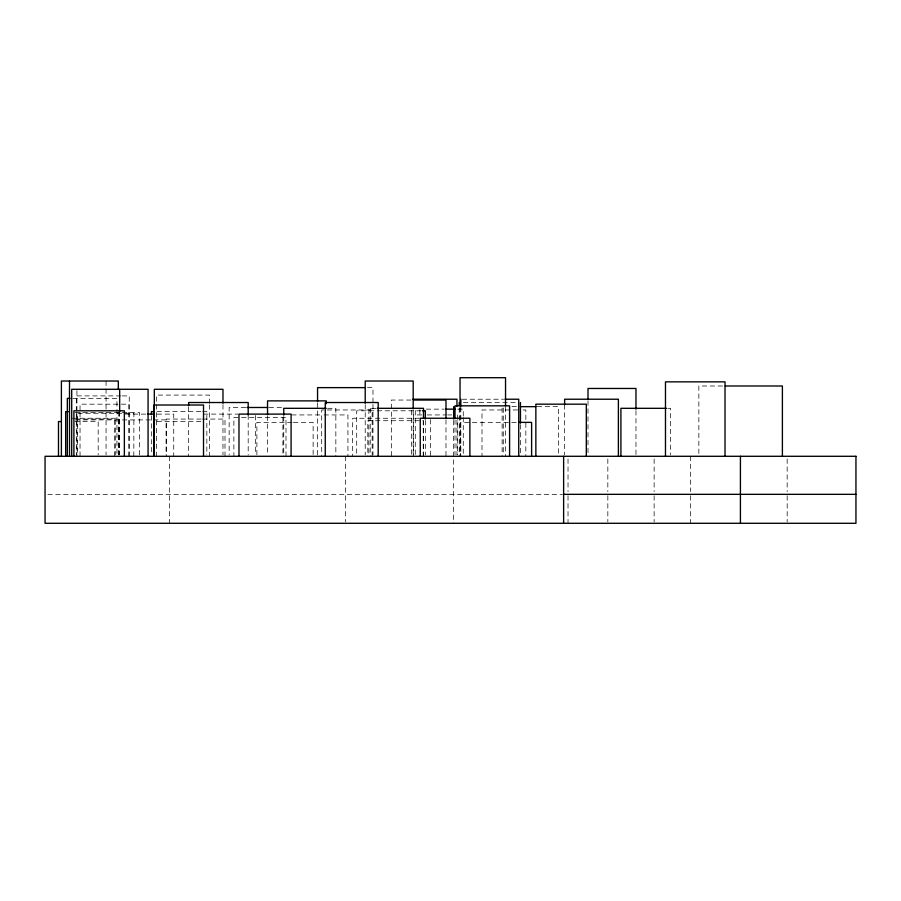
<?xml version="1.0" encoding="UTF-8"?>
<svg xmlns="http://www.w3.org/2000/svg" width="901" height="901" viewBox="0 0 901 901"><rect width="100%" height="100%" fill="white"/><g stroke="black" fill="none" stroke-linecap="round" stroke-linejoin="round"><path stroke-width="0.68" stroke-dasharray="4.5 3.38" d="M722.523 385.988L698.849 385.988L698.849 456.289M367.439 387.633L372.98 387.633L372.98 403.051M120.892 395.911L76.315 395.911L76.315 411.352M122.288 395.911L129.248 395.911L129.248 456.289M72.835 398.388L116.95 398.388L116.95 454.915M462.224 399.222L503.58 399.222M410.991 400.044L391.394 400.044L391.394 456.289M463.418 402.522L516.284 402.522M511.971 406.666L517.591 406.666M537.278 406.666L558.372 406.666L558.372 456.289M245.691 407.489L229.147 407.489L229.147 454.892M269.129 407.489L282.914 407.489M327.626 408.311L335.848 408.311L335.848 456.289M375.897 408.311L368.892 408.311L368.892 456.289M667.787 408.311L670.547 408.311L670.547 454.915M426.252 409.144L444.069 409.144M457.776 409.144L463.26 409.144L463.26 416.082M517.613 409.966L482.001 409.966L482.001 456.289M523.098 409.966L525.835 409.966L525.835 456.289M421.139 410.8L356.695 410.8L356.695 454.915M156.954 411.622L201.295 411.622M202.68 411.622L206.836 411.622L206.836 454.892M74.974 412.455L139.486 412.455L139.486 456.289M125.487 414.111L146.165 414.111M157.191 414.111L173.735 414.111L173.735 456.289M203.547 414.111L237.83 414.111M291.687 414.933L322.626 414.933M324.033 414.933L347.932 414.933L347.932 456.289M421.713 414.933L413.491 414.933L413.491 456.289M427.187 414.933L446.367 414.933M447.741 414.933L451.851 414.933M72.125 418.244L118.729 418.244L118.729 456.289M419.303 418.244L352.663 418.244L352.663 456.289M76.033 419.066L114.371 419.066L114.371 456.289M201.227 419.066L166.268 419.066L166.268 456.289M202.624 419.066L225.002 419.066L225.002 456.289M75.087 419.9L152.134 419.9M153.53 419.9L166.144 419.9L166.144 454.892M74.918 421.555L98.186 421.555L98.186 454.904M157.011 421.555L202.004 421.555M292.048 422.378L256.886 422.378L256.886 456.289M293.456 422.378L313.131 422.378L313.131 456.289M516.262 422.378L460.479 422.378L460.479 456.289M47.843 494.334L562.449 494.334M787.17 459.003L787.17 491.619M787.17 495.719L787.17 521.904M690.403 456.289L690.403 491.619M690.403 495.719L690.403 523.29M654.137 459.003L654.137 491.619M654.137 495.719L654.137 521.904M635.971 410.608L635.971 454.904M607.837 459.003L607.837 491.619M607.837 495.719L607.837 521.904M588.004 400.922L588.004 454.904M568.024 459.003L568.024 491.619M568.024 495.719L568.024 523.29M564.623 404.786L564.623 454.892M520.451 424.585L520.451 454.915M505.54 407.173L505.54 456.289M503.287 408.04L503.287 454.915M502.127 408.04L502.127 456.289M463.26 417.467L463.26 454.904M460.839 407.567L460.839 456.289M460.039 407.173L460.039 454.892M459.251 408.04L459.251 456.289M457.325 414.933L457.325 454.915M456.953 420.103L456.953 454.892M455.005 419.855L455.005 454.892M453.665 420.452L453.665 523.29M445.984 419.731L445.984 456.289M430.408 419.596L430.408 456.289M425.34 420.452L425.34 454.915M423.493 420.654L423.493 456.289M423.222 456.289L423.222 420.722L367.811 420.722L367.811 456.289M419.866 409.685L419.866 416.544M415.282 410.529L415.282 454.904M413.187 410.293L413.187 454.892M411.453 410.349L411.453 456.289M372.98 404.448L372.98 454.892M372.158 456.289L372.158 409.966L321.702 409.966L321.702 456.289M370.232 408.311L370.232 456.289M365.209 404.718L365.209 454.892M345.669 456.289L345.669 521.904M317.557 403.051L317.557 456.289M286 456.289L286 417.411L233.888 417.411L233.888 456.289M283.747 416.544L283.747 456.289M282.914 417.253L282.914 454.892M267.541 416.116L267.541 454.904M255.659 415.507L255.659 454.881M248.192 414.933L248.192 454.915M222.975 404.65L222.975 454.892M209.561 403.434L209.561 395.077L156.628 395.077L156.628 456.289M209.561 404.819L209.561 456.289M188.636 406.666L188.636 456.289M169.489 456.289L169.489 523.29M151.413 415.811L151.413 454.892M133.81 456.289L133.9 413.277L77.655 413.277L77.655 456.289M128.843 456.289L128.843 404.177L80.043 404.177L80.043 411.036M119.664 411.622L119.664 454.892M119.416 411.622L119.416 454.892M118.301 411.689L118.301 454.892M115.688 419.9L115.688 454.892M106.059 381.022L106.059 454.892M80.043 412.41L80.043 456.289M76.934 390.685L76.934 454.892M76.315 412.759L76.315 456.289"/><path stroke-width="1.35" d="M725.305 385.988L782.395 385.988L782.395 456.289M364.668 387.633L317.557 387.633L317.557 401.643M70.075 398.388L67.327 398.388L67.327 456.289M412.838 399.222L456.953 399.222L456.953 406.182M504.954 399.222L518.739 399.222L518.739 456.289M413.784 400.044L445.984 400.044L445.984 418.323M520.406 406.666L535.87 406.666M247.065 407.489L267.743 407.489M326.252 408.311L283.747 408.311L283.747 415.17M377.294 408.311L423.493 408.311L423.493 417.906M666.402 408.311L620.913 408.311L620.913 456.289M445.443 409.144L455.039 409.144M422.546 410.8L425.34 410.8L425.34 419.066M68.408 411.622L65.66 411.622L65.66 456.289M154.184 411.622L151.413 411.622L151.413 414.415M147.539 414.111L154.431 414.111M61.223 421.555L58.486 421.555L58.486 456.289M519.055 422.378L531.613 422.378L531.613 456.289M563.621 494.334L855.95 494.334M740.419 456.289L740.419 523.29M725.023 456.289L725.023 381.844L665.479 381.844L665.479 456.289M635.971 409.223L635.971 388.466L588.004 388.466L588.004 399.537M618.39 456.289L618.39 399.222L564.623 399.222L564.623 404.786M586.314 456.289L586.314 404.177L535.858 404.177L535.858 456.289M563.621 456.289L563.621 523.29M520.451 402.522L520.451 423.2M509.594 456.289L509.594 405.833L455.005 405.833L455.005 418.447M505.54 405.777L505.54 377.71L460.039 377.71L460.039 405.777M469.871 456.289L469.871 418.244L420.249 418.244L420.249 456.289M460.839 399.222L460.839 406.182M459.251 402.522L459.251 405.281M453.665 406.666L453.665 419.066M413.187 408.896L413.187 381.022L365.209 381.022L365.209 403.321M378.195 456.289L378.195 402.522L325.261 402.522L325.261 456.289M326.275 403.648L326.275 400.877L267.541 400.877L267.541 414.73M291.091 456.289L291.091 414.111L238.979 414.111L238.979 456.289M248.192 414.933L248.192 402.522L188.636 402.522L188.636 405.281M222.975 403.254L222.975 389.288L154.319 389.288L154.319 456.289M203.513 456.289L203.513 405.011L153.891 405.011L153.891 456.289M148.068 456.289L148.068 389.288L71.697 389.288L71.697 456.289M124.361 456.289L124.361 410.8L73.905 410.8L73.905 456.289M119.664 389.288L119.664 411.622M118.301 389.378L118.301 381.022L61.392 381.022L61.392 456.289M69.501 381.022L69.501 456.289M855.95 456.289L45.05 456.289L45.05 523.29L855.95 523.29L855.95 456.289"/></g></svg>
